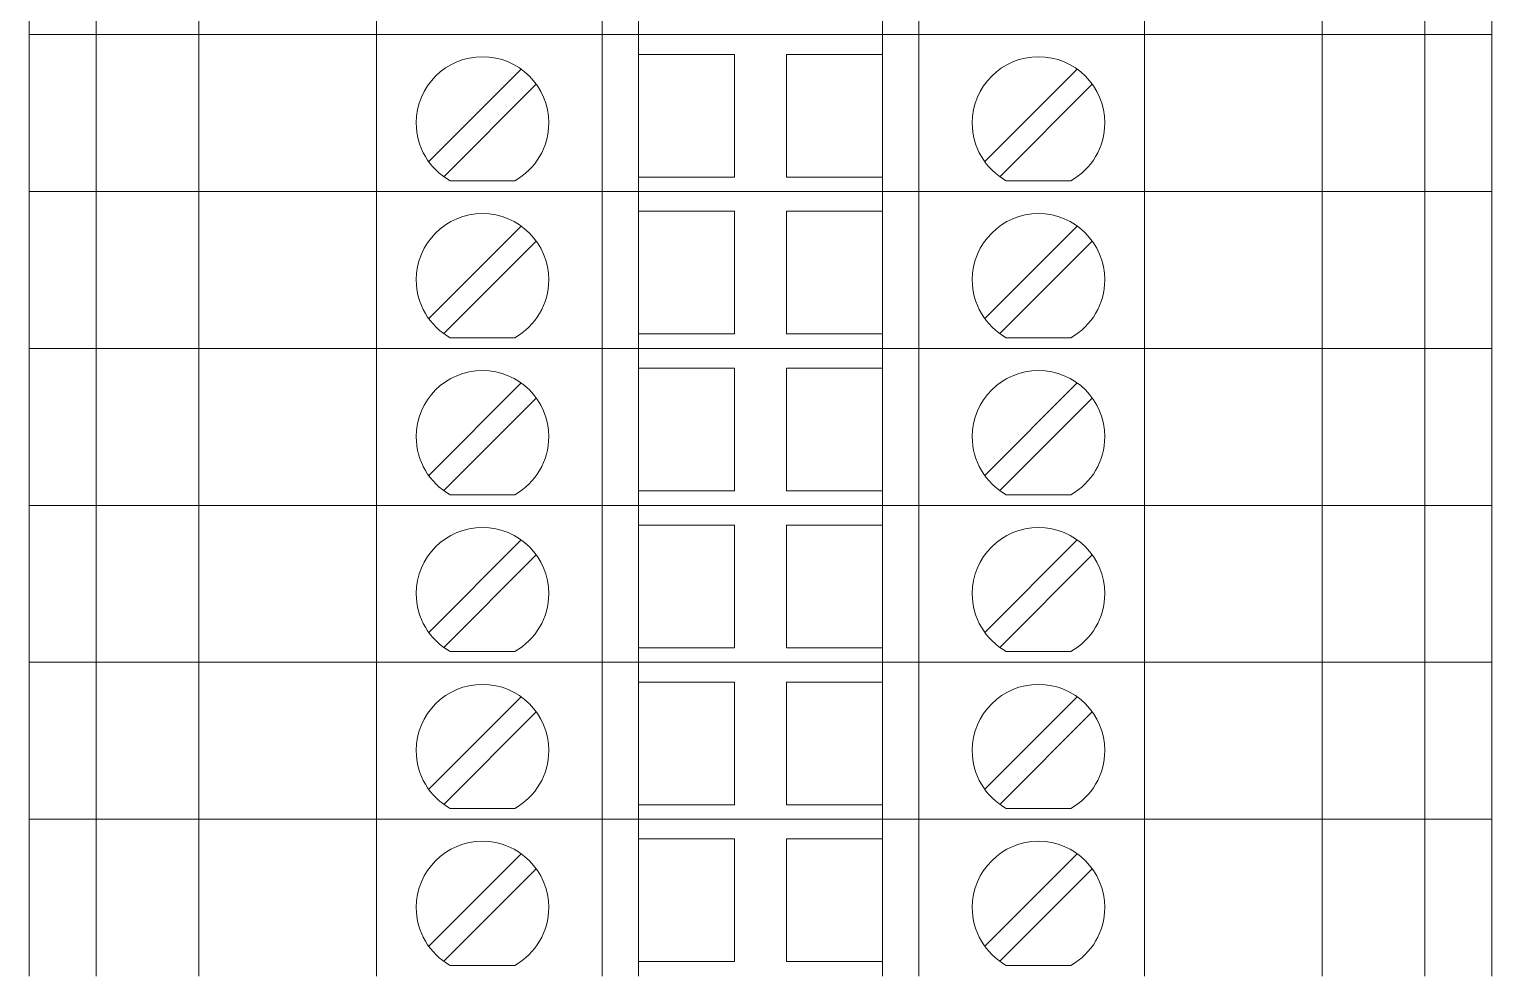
# Model space of a CAD drawing. Header units: millimetres. Extents: x 1880 to 4113, y 771 to 2990.
# Drawn here: x 2250.67 to 2298.67, y 1969.64 to 2000.54 of the extents above; entities that cross this region are included whole.
import ezdxf

# ---------------------------------------------------------------- set-up
doc = ezdxf.new("R2010")
doc.units = ezdxf.units.MM
doc.layers.add('000-PI-ORMAR', color=2, linetype='Continuous')

msp = doc.modelspace()

# ---------------------------------------------------------------- linework, layer by layer
at = {"layer": '000-PI-ORMAR', "color": 0, "linetype": 'ByBlock', "lineweight": 0}
for p, q in [((2250.672, 2000.363), (2250.672, 2005.513)), ((2252.872, 2000.363), (2252.872, 2005.513)), ((2256.233, 2000.363), (2256.233, 2005.513)), ((2262.072, 2000.363), (2262.072, 2005.513)), ((2269.472, 2000.363), (2269.472, 2005.513)), ((2270.672, 2000.363), (2270.672, 2005.513)), ((2278.672, 2000.363), (2278.672, 2005.513)), ((2279.872, 2000.363), (2279.872, 2005.513)), ((2287.272, 2000.363), (2287.272, 2005.513)), ((2293.111, 2000.363), (2293.111, 2005.513)), ((2296.472, 2000.363), (2296.472, 2005.513)), ((2298.672, 2000.363), (2298.672, 2005.513)), ((2250.672, 2000.363), (2250.672, 2000.363)), ((2250.672, 2000.363), (2251.355, 2000.363)), ((2250.672, 2000.363), (2250.672, 2000.363)), ((2250.672, 2000.363), (2251.355, 2000.363)), ((2250.672, 1995.213), (2250.672, 2000.363)), ((2251.672, 2000.363), (2251.355, 2000.363)), ((2251.672, 2000.363), (2251.355, 2000.363)), ((2252.872, 2000.363), (2251.672, 2000.363)), ((2251.672, 2000.363), (2251.672, 2000.363)), ((2251.672, 2000.363), (2251.672, 2000.363)), ((2252.872, 2000.363), (2251.672, 2000.363)), ((2252.172, 2000.363), (2252.172, 2000.363)), ((2254.464, 2000.363), (2252.872, 2000.363)), ((2252.872, 2000.363), (2252.872, 2000.363)), ((2252.872, 2000.363), (2252.872, 2000.363)), ((2254.464, 2000.363), (2252.872, 2000.363)), ((2252.872, 1995.213), (2252.872, 2000.363)), ((2256.606, 2000.363), (2254.464, 2000.363)), ((2256.606, 2000.363), (2254.464, 2000.363)), ((2254.922, 2000.363), (2254.922, 2000.363)), ((2254.922, 2000.363), (2254.922, 2000.363)), ((2256.233, 1995.213), (2256.233, 2000.363)), ((2256.606, 2000.363), (2256.99, 2000.363)), ((2256.99, 2000.363), (2256.606, 2000.363)), ((2256.99, 2000.363), (2259.498, 2000.363)), ((2259.498, 2000.363), (2256.99, 2000.363)), ((2257.472, 2000.363), (2257.472, 2000.363)), ((2257.472, 2000.363), (2257.472, 2000.363)), ((2258.372, 2000.363), (2258.372, 2000.363)), ((2258.372, 2000.363), (2258.372, 2000.363)), ((2258.672, 2000.363), (2258.672, 2000.363)), ((2262.072, 2000.363), (2259.498, 2000.363)), ((2262.072, 2000.363), (2259.498, 2000.363)), ((2269.472, 2000.363), (2262.072, 2000.363)), ((2269.472, 2000.363), (2262.072, 2000.363)), ((2262.072, 1995.213), (2262.072, 2000.363)), ((2270.672, 2000.363), (2269.472, 2000.363)), ((2270.672, 2000.363), (2269.472, 2000.363)), ((2269.472, 1995.213), (2269.472, 2000.363)), ((2278.672, 2000.363), (2270.672, 2000.363)), ((2270.672, 2000.363), (2270.672, 2000.363)), ((2270.672, 2000.363), (2270.672, 2000.363)), ((2278.672, 2000.363), (2270.672, 2000.363)), ((2270.672, 1995.213), (2270.672, 2000.363)), ((2279.872, 2000.363), (2278.672, 2000.363)), ((2278.672, 2000.363), (2278.672, 2000.363)), ((2278.672, 2000.363), (2278.672, 2000.363)), ((2279.872, 2000.363), (2278.672, 2000.363)), ((2278.672, 1995.213), (2278.672, 2000.363)), ((2287.272, 2000.363), (2279.872, 2000.363)), ((2287.272, 2000.363), (2279.872, 2000.363)), ((2279.872, 1995.213), (2279.872, 2000.363)), ((2284.472, 2000.363), (2284.472, 2000.363)), ((2284.472, 2000.363), (2284.472, 2000.363)), ((2289.846, 2000.363), (2287.272, 2000.363)), ((2289.846, 2000.363), (2287.272, 2000.363)), ((2287.272, 1995.213), (2287.272, 2000.363)), ((2289.522, 2000.363), (2289.522, 2000.363)), ((2289.522, 2000.363), (2289.522, 2000.363)), ((2289.846, 2000.363), (2292.354, 2000.363)), ((2292.354, 2000.363), (2289.846, 2000.363)), ((2290.672, 2000.363), (2290.672, 2000.363)), ((2292.172, 2000.363), (2292.172, 2000.363)), ((2292.172, 2000.363), (2292.172, 2000.363)), ((2292.354, 2000.363), (2292.738, 2000.363)), ((2292.738, 2000.363), (2292.354, 2000.363)), ((2294.88, 2000.363), (2292.738, 2000.363)), ((2294.88, 2000.363), (2292.738, 2000.363)), ((2293.111, 1995.213), (2293.111, 2000.363)), ((2294.422, 2000.363), (2294.422, 2000.363)), ((2294.422, 2000.363), (2294.422, 2000.363)), ((2296.472, 2000.363), (2294.88, 2000.363)), ((2296.472, 2000.363), (2294.88, 2000.363)), ((2296.472, 2000.363), (2298.672, 2000.363)), ((2296.472, 2000.363), (2296.472, 2000.363)), ((2296.472, 2000.363), (2296.472, 2000.363)), ((2296.472, 2000.363), (2298.672, 2000.363)), ((2296.472, 1995.213), (2296.472, 2000.363)), ((2298.672, 2000.363), (2298.672, 2000.363)), ((2298.672, 2000.363), (2298.672, 2000.363)), ((2298.672, 1995.213), (2298.672, 2000.363)), ((2270.672, 1999.713), (2270.672, 1999.713)), ((2270.672, 1999.713), (2273.822, 1999.713)), ((2273.822, 1999.713), (2273.822, 1995.688)), ((2273.822, 1999.713), (2273.822, 1999.713)), ((2275.522, 1999.713), (2278.672, 1999.713)), ((2275.522, 1995.688), (2275.522, 1999.713)), ((2275.522, 1999.713), (2275.522, 1999.713)), ((2278.672, 1999.713), (2278.672, 1999.713)), ((2266.817, 1999.229), (2263.782, 1996.193)), ((2266.817, 1999.229), (2266.817, 1999.229)), ((2285.067, 1999.229), (2282.032, 1996.193)), ((2285.067, 1999.229), (2285.067, 1999.229)), ((2264.276, 1995.698), (2267.312, 1998.734)), ((2267.312, 1998.734), (2267.312, 1998.734)), ((2269.472, 1996.163), (2269.472, 1998.763)), ((2269.472, 1998.763), (2269.472, 1998.763)), ((2279.872, 1998.763), (2279.872, 1998.763)), ((2279.872, 1996.163), (2279.872, 1998.763)), ((2282.526, 1995.698), (2285.562, 1998.734)), ((2285.562, 1998.734), (2285.562, 1998.734)), ((2263.782, 1996.193), (2263.782, 1996.193)), ((2269.472, 1996.163), (2269.472, 1996.163)), ((2279.872, 1996.163), (2279.872, 1996.163)), ((2282.032, 1996.193), (2282.032, 1996.193)), ((2264.276, 1995.698), (2264.276, 1995.698)), ((2264.488, 1995.563), (2264.488, 1995.563)), ((2264.488, 1995.563), (2266.606, 1995.563)), ((2266.606, 1995.563), (2266.606, 1995.563)), ((2270.672, 1995.688), (2270.672, 1995.688)), ((2273.822, 1995.688), (2270.672, 1995.688)), ((2273.822, 1995.688), (2273.822, 1995.688)), ((2278.672, 1995.688), (2275.522, 1995.688)), ((2275.522, 1995.688), (2275.522, 1995.688)), ((2278.672, 1995.688), (2278.672, 1995.688)), ((2282.526, 1995.698), (2282.526, 1995.698)), ((2282.738, 1995.563), (2282.738, 1995.563)), ((2282.738, 1995.563), (2284.856, 1995.563)), ((2284.856, 1995.563), (2284.856, 1995.563)), ((2250.672, 1995.213), (2250.672, 1995.213)), ((2250.672, 1995.213), (2251.355, 1995.213)), ((2250.672, 1995.213), (2250.672, 1995.213)), ((2250.672, 1995.213), (2251.355, 1995.213)), ((2250.672, 1990.063), (2250.672, 1995.213)), ((2251.672, 1995.213), (2251.355, 1995.213)), ((2251.672, 1995.213), (2251.355, 1995.213)), ((2252.872, 1995.213), (2251.672, 1995.213)), ((2251.672, 1995.213), (2251.672, 1995.213)), ((2251.672, 1995.213), (2251.672, 1995.213)), ((2252.872, 1995.213), (2251.672, 1995.213)), ((2252.172, 1995.213), (2252.172, 1995.213)), ((2254.464, 1995.213), (2252.872, 1995.213)), ((2252.872, 1995.213), (2252.872, 1995.213)), ((2252.872, 1995.213), (2252.872, 1995.213)), ((2254.464, 1995.213), (2252.872, 1995.213)), ((2252.872, 1990.063), (2252.872, 1995.213)), ((2256.606, 1995.213), (2254.464, 1995.213)), ((2256.606, 1995.213), (2254.464, 1995.213)), ((2254.922, 1995.213), (2254.922, 1995.213)), ((2254.922, 1995.213), (2254.922, 1995.213)), ((2256.233, 1990.063), (2256.233, 1995.213)), ((2256.606, 1995.213), (2256.99, 1995.213)), ((2256.99, 1995.213), (2256.606, 1995.213)), ((2256.99, 1995.213), (2259.498, 1995.213)), ((2259.498, 1995.213), (2256.99, 1995.213)), ((2257.472, 1995.213), (2257.472, 1995.213)), ((2257.472, 1995.213), (2257.472, 1995.213)), ((2258.372, 1995.213), (2258.372, 1995.213)), ((2258.372, 1995.213), (2258.372, 1995.213)), ((2258.672, 1995.213), (2258.672, 1995.213)), ((2262.072, 1995.213), (2259.498, 1995.213)), ((2262.072, 1995.213), (2259.498, 1995.213)), ((2269.472, 1995.213), (2262.072, 1995.213)), ((2269.472, 1995.213), (2262.072, 1995.213)), ((2262.072, 1990.063), (2262.072, 1995.213)), ((2270.672, 1995.213), (2269.472, 1995.213)), ((2270.672, 1995.213), (2269.472, 1995.213)), ((2269.472, 1990.063), (2269.472, 1995.213)), ((2278.672, 1995.213), (2270.672, 1995.213)), ((2270.672, 1995.213), (2270.672, 1995.213)), ((2270.672, 1995.213), (2270.672, 1995.213)), ((2278.672, 1995.213), (2270.672, 1995.213)), ((2270.672, 1990.063), (2270.672, 1995.213)), ((2279.872, 1995.213), (2278.672, 1995.213)), ((2278.672, 1995.213), (2278.672, 1995.213)), ((2278.672, 1995.213), (2278.672, 1995.213)), ((2279.872, 1995.213), (2278.672, 1995.213)), ((2278.672, 1990.063), (2278.672, 1995.213)), ((2287.272, 1995.213), (2279.872, 1995.213)), ((2287.272, 1995.213), (2279.872, 1995.213)), ((2279.872, 1990.063), (2279.872, 1995.213)), ((2284.472, 1995.213), (2284.472, 1995.213)), ((2284.472, 1995.213), (2284.472, 1995.213)), ((2289.846, 1995.213), (2287.272, 1995.213)), ((2289.846, 1995.213), (2287.272, 1995.213)), ((2287.272, 1990.063), (2287.272, 1995.213)), ((2289.522, 1995.213), (2289.522, 1995.213)), ((2289.522, 1995.213), (2289.522, 1995.213)), ((2289.846, 1995.213), (2292.354, 1995.213)), ((2292.354, 1995.213), (2289.846, 1995.213)), ((2290.672, 1995.213), (2290.672, 1995.213)), ((2292.172, 1995.213), (2292.172, 1995.213)), ((2292.172, 1995.213), (2292.172, 1995.213)), ((2292.354, 1995.213), (2292.738, 1995.213)), ((2292.738, 1995.213), (2292.354, 1995.213)), ((2294.88, 1995.213), (2292.738, 1995.213)), ((2294.88, 1995.213), (2292.738, 1995.213)), ((2293.111, 1990.063), (2293.111, 1995.213)), ((2294.422, 1995.213), (2294.422, 1995.213)), ((2294.422, 1995.213), (2294.422, 1995.213)), ((2296.472, 1995.213), (2294.88, 1995.213)), ((2296.472, 1995.213), (2294.88, 1995.213)), ((2296.472, 1995.213), (2298.672, 1995.213)), ((2296.472, 1995.213), (2296.472, 1995.213)), ((2296.472, 1995.213), (2296.472, 1995.213)), ((2296.472, 1995.213), (2298.672, 1995.213)), ((2296.472, 1990.063), (2296.472, 1995.213)), ((2298.672, 1995.213), (2298.672, 1995.213)), ((2298.672, 1995.213), (2298.672, 1995.213)), ((2298.672, 1990.063), (2298.672, 1995.213)), ((2270.672, 1994.563), (2270.672, 1994.563)), ((2270.672, 1994.563), (2273.822, 1994.563)), ((2273.822, 1994.563), (2273.822, 1990.538)), ((2273.822, 1994.563), (2273.822, 1994.563)), ((2275.522, 1994.563), (2278.672, 1994.563)), ((2275.522, 1990.538), (2275.522, 1994.563)), ((2275.522, 1994.563), (2275.522, 1994.563)), ((2278.672, 1994.563), (2278.672, 1994.563)), ((2266.817, 1994.079), (2263.782, 1991.043)), ((2266.817, 1994.079), (2266.817, 1994.079)), ((2285.067, 1994.079), (2282.032, 1991.043)), ((2285.067, 1994.079), (2285.067, 1994.079)), ((2264.276, 1990.548), (2267.312, 1993.584)), ((2267.312, 1993.584), (2267.312, 1993.584)), ((2269.472, 1991.013), (2269.472, 1993.613)), ((2269.472, 1993.613), (2269.472, 1993.613)), ((2279.872, 1993.613), (2279.872, 1993.613)), ((2279.872, 1991.013), (2279.872, 1993.613)), ((2282.526, 1990.548), (2285.562, 1993.584)), ((2285.562, 1993.584), (2285.562, 1993.584)), ((2263.782, 1991.043), (2263.782, 1991.043)), ((2282.032, 1991.043), (2282.032, 1991.043)), ((2269.472, 1991.013), (2269.472, 1991.013)), ((2279.872, 1991.013), (2279.872, 1991.013)), ((2264.276, 1990.548), (2264.276, 1990.548)), ((2264.488, 1990.413), (2264.488, 1990.413)), ((2264.488, 1990.413), (2266.606, 1990.413)), ((2266.606, 1990.413), (2266.606, 1990.413)), ((2270.672, 1990.538), (2270.672, 1990.538)), ((2273.822, 1990.538), (2270.672, 1990.538)), ((2273.822, 1990.538), (2273.822, 1990.538)), ((2278.672, 1990.538), (2275.522, 1990.538)), ((2275.522, 1990.538), (2275.522, 1990.538)), ((2278.672, 1990.538), (2278.672, 1990.538)), ((2282.526, 1990.548), (2282.526, 1990.548)), ((2282.738, 1990.413), (2282.738, 1990.413)), ((2282.738, 1990.413), (2284.856, 1990.413)), ((2284.856, 1990.413), (2284.856, 1990.413)), ((2250.672, 1990.063), (2250.672, 1990.063)), ((2250.672, 1990.063), (2251.355, 1990.063)), ((2250.672, 1990.063), (2250.672, 1990.063)), ((2250.672, 1990.063), (2251.355, 1990.063)), ((2250.672, 1984.913), (2250.672, 1990.063)), ((2251.672, 1990.063), (2251.355, 1990.063)), ((2251.672, 1990.063), (2251.355, 1990.063)), ((2252.872, 1990.063), (2251.672, 1990.063)), ((2251.672, 1990.063), (2251.672, 1990.063)), ((2251.672, 1990.063), (2251.672, 1990.063)), ((2252.872, 1990.063), (2251.672, 1990.063)), ((2252.172, 1990.063), (2252.172, 1990.063)), ((2254.464, 1990.063), (2252.872, 1990.063)), ((2252.872, 1990.063), (2252.872, 1990.063)), ((2252.872, 1990.063), (2252.872, 1990.063)), ((2254.464, 1990.063), (2252.872, 1990.063)), ((2252.872, 1984.913), (2252.872, 1990.063)), ((2256.606, 1990.063), (2254.464, 1990.063)), ((2256.606, 1990.063), (2254.464, 1990.063)), ((2254.922, 1990.063), (2254.922, 1990.063)), ((2254.922, 1990.063), (2254.922, 1990.063)), ((2256.233, 1984.913), (2256.233, 1990.063)), ((2256.606, 1990.063), (2256.99, 1990.063)), ((2256.99, 1990.063), (2256.606, 1990.063)), ((2256.99, 1990.063), (2259.498, 1990.063)), ((2259.498, 1990.063), (2256.99, 1990.063)), ((2257.472, 1990.063), (2257.472, 1990.063)), ((2257.472, 1990.063), (2257.472, 1990.063)), ((2258.372, 1990.063), (2258.372, 1990.063)), ((2258.372, 1990.063), (2258.372, 1990.063)), ((2258.672, 1990.063), (2258.672, 1990.063)), ((2262.072, 1990.063), (2259.498, 1990.063)), ((2262.072, 1990.063), (2259.498, 1990.063)), ((2269.472, 1990.063), (2262.072, 1990.063)), ((2269.472, 1990.063), (2262.072, 1990.063)), ((2262.072, 1984.913), (2262.072, 1990.063)), ((2270.672, 1990.063), (2269.472, 1990.063)), ((2270.672, 1990.063), (2269.472, 1990.063)), ((2269.472, 1984.913), (2269.472, 1990.063)), ((2278.672, 1990.063), (2270.672, 1990.063)), ((2270.672, 1990.063), (2270.672, 1990.063)), ((2270.672, 1990.063), (2270.672, 1990.063)), ((2278.672, 1990.063), (2270.672, 1990.063)), ((2270.672, 1984.913), (2270.672, 1990.063)), ((2279.872, 1990.063), (2278.672, 1990.063)), ((2278.672, 1990.063), (2278.672, 1990.063)), ((2278.672, 1990.063), (2278.672, 1990.063)), ((2279.872, 1990.063), (2278.672, 1990.063)), ((2278.672, 1984.913), (2278.672, 1990.063)), ((2287.272, 1990.063), (2279.872, 1990.063)), ((2287.272, 1990.063), (2279.872, 1990.063)), ((2279.872, 1984.913), (2279.872, 1990.063)), ((2284.472, 1990.063), (2284.472, 1990.063)), ((2284.472, 1990.063), (2284.472, 1990.063)), ((2289.846, 1990.063), (2287.272, 1990.063)), ((2289.846, 1990.063), (2287.272, 1990.063)), ((2287.272, 1984.913), (2287.272, 1990.063)), ((2289.522, 1990.063), (2289.522, 1990.063)), ((2289.522, 1990.063), (2289.522, 1990.063)), ((2289.846, 1990.063), (2292.354, 1990.063)), ((2292.354, 1990.063), (2289.846, 1990.063)), ((2290.672, 1990.063), (2290.672, 1990.063)), ((2292.172, 1990.063), (2292.172, 1990.063)), ((2292.172, 1990.063), (2292.172, 1990.063)), ((2292.354, 1990.063), (2292.738, 1990.063)), ((2292.738, 1990.063), (2292.354, 1990.063)), ((2294.88, 1990.063), (2292.738, 1990.063)), ((2294.88, 1990.063), (2292.738, 1990.063)), ((2293.111, 1984.913), (2293.111, 1990.063)), ((2294.422, 1990.063), (2294.422, 1990.063)), ((2294.422, 1990.063), (2294.422, 1990.063)), ((2296.472, 1990.063), (2294.88, 1990.063)), ((2296.472, 1990.063), (2294.88, 1990.063)), ((2296.472, 1990.063), (2298.672, 1990.063)), ((2296.472, 1990.063), (2296.472, 1990.063)), ((2296.472, 1990.063), (2296.472, 1990.063)), ((2296.472, 1990.063), (2298.672, 1990.063)), ((2296.472, 1984.913), (2296.472, 1990.063)), ((2298.672, 1990.063), (2298.672, 1990.063)), ((2298.672, 1990.063), (2298.672, 1990.063)), ((2298.672, 1984.913), (2298.672, 1990.063)), ((2270.672, 1989.413), (2270.672, 1989.413)), ((2270.672, 1989.413), (2273.822, 1989.413)), ((2273.822, 1989.413), (2273.822, 1985.388)), ((2273.822, 1989.413), (2273.822, 1989.413)), ((2275.522, 1989.413), (2278.672, 1989.413)), ((2275.522, 1985.388), (2275.522, 1989.413)), ((2275.522, 1989.413), (2275.522, 1989.413)), ((2278.672, 1989.413), (2278.672, 1989.413)), ((2266.817, 1988.929), (2263.782, 1985.893)), ((2266.817, 1988.929), (2266.817, 1988.929)), ((2285.067, 1988.929), (2282.032, 1985.893)), ((2285.067, 1988.929), (2285.067, 1988.929)), ((2264.276, 1985.398), (2267.312, 1988.434)), ((2267.312, 1988.434), (2267.312, 1988.434)), ((2269.472, 1985.863), (2269.472, 1988.463)), ((2269.472, 1988.463), (2269.472, 1988.463)), ((2279.872, 1988.463), (2279.872, 1988.463)), ((2279.872, 1985.863), (2279.872, 1988.463)), ((2282.526, 1985.398), (2285.562, 1988.434)), ((2285.562, 1988.434), (2285.562, 1988.434)), ((2263.782, 1985.893), (2263.782, 1985.893)), ((2269.472, 1985.863), (2269.472, 1985.863)), ((2279.872, 1985.863), (2279.872, 1985.863)), ((2282.032, 1985.893), (2282.032, 1985.893)), ((2264.276, 1985.398), (2264.276, 1985.398)), ((2270.672, 1985.388), (2270.672, 1985.388)), ((2273.822, 1985.388), (2270.672, 1985.388)), ((2273.822, 1985.388), (2273.822, 1985.388)), ((2278.672, 1985.388), (2275.522, 1985.388)), ((2275.522, 1985.388), (2275.522, 1985.388)), ((2278.672, 1985.388), (2278.672, 1985.388)), ((2282.526, 1985.398), (2282.526, 1985.398)), ((2250.672, 1984.913), (2250.672, 1984.913)), ((2250.672, 1984.913), (2251.355, 1984.913)), ((2250.672, 1984.913), (2250.672, 1984.913)), ((2250.672, 1984.913), (2251.355, 1984.913)), ((2250.672, 1979.763), (2250.672, 1984.913)), ((2251.672, 1984.913), (2251.355, 1984.913)), ((2251.672, 1984.913), (2251.355, 1984.913)), ((2252.872, 1984.913), (2251.672, 1984.913)), ((2251.672, 1984.913), (2251.672, 1984.913)), ((2251.672, 1984.913), (2251.672, 1984.913)), ((2252.872, 1984.913), (2251.672, 1984.913)), ((2252.172, 1984.913), (2252.172, 1984.913)), ((2254.464, 1984.913), (2252.872, 1984.913)), ((2252.872, 1984.913), (2252.872, 1984.913)), ((2252.872, 1984.913), (2252.872, 1984.913)), ((2254.464, 1984.913), (2252.872, 1984.913)), ((2252.872, 1979.763), (2252.872, 1984.913)), ((2256.606, 1984.913), (2254.464, 1984.913)), ((2256.606, 1984.913), (2254.464, 1984.913)), ((2254.922, 1984.913), (2254.922, 1984.913)), ((2254.922, 1984.913), (2254.922, 1984.913)), ((2256.233, 1979.763), (2256.233, 1984.913)), ((2256.606, 1984.913), (2256.99, 1984.913)), ((2256.99, 1984.913), (2256.606, 1984.913)), ((2256.99, 1984.913), (2259.498, 1984.913)), ((2259.498, 1984.913), (2256.99, 1984.913)), ((2257.472, 1984.913), (2257.472, 1984.913)), ((2257.472, 1984.913), (2257.472, 1984.913)), ((2258.372, 1984.913), (2258.372, 1984.913)), ((2258.372, 1984.913), (2258.372, 1984.913)), ((2258.672, 1984.913), (2258.672, 1984.913)), ((2262.072, 1984.913), (2259.498, 1984.913)), ((2262.072, 1984.913), (2259.498, 1984.913)), ((2269.472, 1984.913), (2262.072, 1984.913)), ((2269.472, 1984.913), (2262.072, 1984.913)), ((2262.072, 1979.763), (2262.072, 1984.913)), ((2264.488, 1985.263), (2264.488, 1985.263)), ((2264.488, 1985.263), (2266.606, 1985.263)), ((2266.606, 1985.263), (2266.606, 1985.263)), ((2270.672, 1984.913), (2269.472, 1984.913)), ((2270.672, 1984.913), (2269.472, 1984.913)), ((2269.472, 1979.763), (2269.472, 1984.913)), ((2278.672, 1984.913), (2270.672, 1984.913)), ((2270.672, 1984.913), (2270.672, 1984.913)), ((2270.672, 1984.913), (2270.672, 1984.913)), ((2278.672, 1984.913), (2270.672, 1984.913)), ((2270.672, 1979.763), (2270.672, 1984.913)), ((2279.872, 1984.913), (2278.672, 1984.913)), ((2278.672, 1984.913), (2278.672, 1984.913)), ((2278.672, 1984.913), (2278.672, 1984.913)), ((2279.872, 1984.913), (2278.672, 1984.913)), ((2278.672, 1979.763), (2278.672, 1984.913)), ((2287.272, 1984.913), (2279.872, 1984.913)), ((2287.272, 1984.913), (2279.872, 1984.913)), ((2279.872, 1979.763), (2279.872, 1984.913)), ((2282.738, 1985.263), (2282.738, 1985.263)), ((2282.738, 1985.263), (2284.856, 1985.263)), ((2284.472, 1984.913), (2284.472, 1984.913)), ((2284.472, 1984.913), (2284.472, 1984.913)), ((2284.856, 1985.263), (2284.856, 1985.263)), ((2289.846, 1984.913), (2287.272, 1984.913)), ((2289.846, 1984.913), (2287.272, 1984.913)), ((2287.272, 1979.763), (2287.272, 1984.913)), ((2289.522, 1984.913), (2289.522, 1984.913)), ((2289.522, 1984.913), (2289.522, 1984.913)), ((2289.846, 1984.913), (2292.354, 1984.913)), ((2292.354, 1984.913), (2289.846, 1984.913)), ((2290.672, 1984.913), (2290.672, 1984.913)), ((2292.172, 1984.913), (2292.172, 1984.913)), ((2292.172, 1984.913), (2292.172, 1984.913)), ((2292.354, 1984.913), (2292.738, 1984.913)), ((2292.738, 1984.913), (2292.354, 1984.913)), ((2294.88, 1984.913), (2292.738, 1984.913)), ((2294.88, 1984.913), (2292.738, 1984.913)), ((2293.111, 1979.763), (2293.111, 1984.913)), ((2294.422, 1984.913), (2294.422, 1984.913)), ((2294.422, 1984.913), (2294.422, 1984.913)), ((2296.472, 1984.913), (2294.88, 1984.913)), ((2296.472, 1984.913), (2294.88, 1984.913)), ((2296.472, 1984.913), (2298.672, 1984.913)), ((2296.472, 1984.913), (2296.472, 1984.913)), ((2296.472, 1984.913), (2296.472, 1984.913)), ((2296.472, 1984.913), (2298.672, 1984.913)), ((2296.472, 1979.763), (2296.472, 1984.913)), ((2298.672, 1984.913), (2298.672, 1984.913)), ((2298.672, 1984.913), (2298.672, 1984.913)), ((2298.672, 1979.763), (2298.672, 1984.913)), ((2270.672, 1984.263), (2270.672, 1984.263)), ((2270.672, 1984.263), (2273.822, 1984.263)), ((2273.822, 1984.263), (2273.822, 1980.238)), ((2273.822, 1984.263), (2273.822, 1984.263)), ((2275.522, 1984.263), (2278.672, 1984.263)), ((2275.522, 1980.238), (2275.522, 1984.263)), ((2275.522, 1984.263), (2275.522, 1984.263)), ((2278.672, 1984.263), (2278.672, 1984.263)), ((2266.817, 1983.779), (2263.782, 1980.743)), ((2266.817, 1983.779), (2266.817, 1983.779)), ((2285.067, 1983.779), (2282.032, 1980.743)), ((2285.067, 1983.779), (2285.067, 1983.779)), ((2264.276, 1980.248), (2267.312, 1983.284)), ((2267.312, 1983.284), (2267.312, 1983.284)), ((2269.472, 1980.713), (2269.472, 1983.313)), ((2269.472, 1983.313), (2269.472, 1983.313)), ((2279.872, 1983.313), (2279.872, 1983.313)), ((2279.872, 1980.713), (2279.872, 1983.313)), ((2282.526, 1980.248), (2285.562, 1983.284)), ((2285.562, 1983.284), (2285.562, 1983.284)), ((2263.782, 1980.743), (2263.782, 1980.743)), ((2269.472, 1980.713), (2269.472, 1980.713)), ((2279.872, 1980.713), (2279.872, 1980.713)), ((2282.032, 1980.743), (2282.032, 1980.743)), ((2264.276, 1980.248), (2264.276, 1980.248)), ((2264.488, 1980.113), (2264.488, 1980.113)), ((2264.488, 1980.113), (2266.606, 1980.113)), ((2266.606, 1980.113), (2266.606, 1980.113)), ((2270.672, 1980.238), (2270.672, 1980.238)), ((2273.822, 1980.238), (2270.672, 1980.238)), ((2273.822, 1980.238), (2273.822, 1980.238)), ((2278.672, 1980.238), (2275.522, 1980.238)), ((2275.522, 1980.238), (2275.522, 1980.238)), ((2278.672, 1980.238), (2278.672, 1980.238)), ((2282.526, 1980.248), (2282.526, 1980.248)), ((2282.738, 1980.113), (2282.738, 1980.113)), ((2282.738, 1980.113), (2284.856, 1980.113)), ((2284.856, 1980.113), (2284.856, 1980.113)), ((2250.672, 1979.763), (2250.672, 1979.763)), ((2250.672, 1979.763), (2251.355, 1979.763)), ((2250.672, 1979.763), (2250.672, 1979.763)), ((2250.672, 1979.763), (2251.355, 1979.763)), ((2250.672, 1974.613), (2250.672, 1979.763)), ((2251.672, 1979.763), (2251.355, 1979.763)), ((2251.672, 1979.763), (2251.355, 1979.763)), ((2252.872, 1979.763), (2251.672, 1979.763)), ((2251.672, 1979.763), (2251.672, 1979.763)), ((2251.672, 1979.763), (2251.672, 1979.763)), ((2252.872, 1979.763), (2251.672, 1979.763)), ((2252.172, 1979.763), (2252.172, 1979.763)), ((2254.464, 1979.763), (2252.872, 1979.763)), ((2252.872, 1979.763), (2252.872, 1979.763)), ((2252.872, 1979.763), (2252.872, 1979.763)), ((2254.464, 1979.763), (2252.872, 1979.763)), ((2252.872, 1974.613), (2252.872, 1979.763)), ((2256.606, 1979.763), (2254.464, 1979.763)), ((2256.606, 1979.763), (2254.464, 1979.763)), ((2254.922, 1979.763), (2254.922, 1979.763)), ((2254.922, 1979.763), (2254.922, 1979.763)), ((2256.233, 1974.613), (2256.233, 1979.763)), ((2256.606, 1979.763), (2256.99, 1979.763)), ((2256.99, 1979.763), (2256.606, 1979.763)), ((2256.99, 1979.763), (2259.498, 1979.763)), ((2259.498, 1979.763), (2256.99, 1979.763)), ((2257.472, 1979.763), (2257.472, 1979.763)), ((2257.472, 1979.763), (2257.472, 1979.763)), ((2258.372, 1979.763), (2258.372, 1979.763)), ((2258.372, 1979.763), (2258.372, 1979.763)), ((2258.672, 1979.763), (2258.672, 1979.763)), ((2262.072, 1979.763), (2259.498, 1979.763)), ((2262.072, 1979.763), (2259.498, 1979.763)), ((2269.472, 1979.763), (2262.072, 1979.763)), ((2269.472, 1979.763), (2262.072, 1979.763)), ((2262.072, 1974.613), (2262.072, 1979.763)), ((2270.672, 1979.763), (2269.472, 1979.763)), ((2270.672, 1979.763), (2269.472, 1979.763)), ((2269.472, 1974.613), (2269.472, 1979.763)), ((2278.672, 1979.763), (2270.672, 1979.763)), ((2270.672, 1979.763), (2270.672, 1979.763)), ((2270.672, 1979.763), (2270.672, 1979.763)), ((2278.672, 1979.763), (2270.672, 1979.763)), ((2270.672, 1974.613), (2270.672, 1979.763)), ((2279.872, 1979.763), (2278.672, 1979.763)), ((2278.672, 1979.763), (2278.672, 1979.763)), ((2278.672, 1979.763), (2278.672, 1979.763)), ((2279.872, 1979.763), (2278.672, 1979.763)), ((2278.672, 1974.613), (2278.672, 1979.763)), ((2287.272, 1979.763), (2279.872, 1979.763)), ((2287.272, 1979.763), (2279.872, 1979.763)), ((2279.872, 1974.613), (2279.872, 1979.763)), ((2284.472, 1979.763), (2284.472, 1979.763)), ((2284.472, 1979.763), (2284.472, 1979.763)), ((2289.846, 1979.763), (2287.272, 1979.763)), ((2289.846, 1979.763), (2287.272, 1979.763)), ((2287.272, 1974.613), (2287.272, 1979.763)), ((2289.522, 1979.763), (2289.522, 1979.763)), ((2289.522, 1979.763), (2289.522, 1979.763)), ((2289.846, 1979.763), (2292.354, 1979.763)), ((2292.354, 1979.763), (2289.846, 1979.763)), ((2290.672, 1979.763), (2290.672, 1979.763)), ((2292.172, 1979.763), (2292.172, 1979.763)), ((2292.172, 1979.763), (2292.172, 1979.763)), ((2292.354, 1979.763), (2292.738, 1979.763)), ((2292.738, 1979.763), (2292.354, 1979.763)), ((2294.88, 1979.763), (2292.738, 1979.763)), ((2294.88, 1979.763), (2292.738, 1979.763)), ((2293.111, 1974.613), (2293.111, 1979.763)), ((2294.422, 1979.763), (2294.422, 1979.763)), ((2294.422, 1979.763), (2294.422, 1979.763)), ((2296.472, 1979.763), (2294.88, 1979.763)), ((2296.472, 1979.763), (2294.88, 1979.763)), ((2296.472, 1979.763), (2298.672, 1979.763)), ((2296.472, 1979.763), (2296.472, 1979.763)), ((2296.472, 1979.763), (2296.472, 1979.763)), ((2296.472, 1979.763), (2298.672, 1979.763)), ((2296.472, 1974.613), (2296.472, 1979.763)), ((2298.672, 1979.763), (2298.672, 1979.763)), ((2298.672, 1979.763), (2298.672, 1979.763)), ((2298.672, 1974.613), (2298.672, 1979.763)), ((2270.672, 1979.113), (2270.672, 1979.113)), ((2270.672, 1979.113), (2273.822, 1979.113)), ((2273.822, 1979.113), (2273.822, 1975.088)), ((2273.822, 1979.113), (2273.822, 1979.113)), ((2275.522, 1979.113), (2278.672, 1979.113)), ((2275.522, 1975.088), (2275.522, 1979.113)), ((2275.522, 1979.113), (2275.522, 1979.113)), ((2278.672, 1979.113), (2278.672, 1979.113)), ((2266.817, 1978.629), (2263.782, 1975.593)), ((2266.817, 1978.629), (2266.817, 1978.629)), ((2285.067, 1978.629), (2282.032, 1975.593)), ((2285.067, 1978.629), (2285.067, 1978.629)), ((2264.276, 1975.098), (2267.312, 1978.134)), ((2267.312, 1978.134), (2267.312, 1978.134)), ((2269.472, 1975.563), (2269.472, 1978.163)), ((2269.472, 1978.163), (2269.472, 1978.163)), ((2279.872, 1978.163), (2279.872, 1978.163)), ((2279.872, 1975.563), (2279.872, 1978.163)), ((2282.526, 1975.098), (2285.562, 1978.134)), ((2285.562, 1978.134), (2285.562, 1978.134)), ((2263.782, 1975.593), (2263.782, 1975.593)), ((2269.472, 1975.563), (2269.472, 1975.563)), ((2279.872, 1975.563), (2279.872, 1975.563)), ((2282.032, 1975.593), (2282.032, 1975.593)), ((2264.276, 1975.098), (2264.276, 1975.098)), ((2264.488, 1974.963), (2264.488, 1974.963)), ((2264.488, 1974.963), (2266.606, 1974.963)), ((2266.606, 1974.963), (2266.606, 1974.963)), ((2270.672, 1975.088), (2270.672, 1975.088)), ((2273.822, 1975.088), (2270.672, 1975.088)), ((2273.822, 1975.088), (2273.822, 1975.088)), ((2278.672, 1975.088), (2275.522, 1975.088)), ((2275.522, 1975.088), (2275.522, 1975.088)), ((2278.672, 1975.088), (2278.672, 1975.088)), ((2282.526, 1975.098), (2282.526, 1975.098)), ((2282.738, 1974.963), (2282.738, 1974.963)), ((2282.738, 1974.963), (2284.856, 1974.963)), ((2284.856, 1974.963), (2284.856, 1974.963)), ((2250.672, 1974.613), (2250.672, 1974.613)), ((2250.672, 1974.613), (2251.355, 1974.613)), ((2250.672, 1974.613), (2250.672, 1974.613)), ((2250.672, 1974.613), (2251.355, 1974.613)), ((2250.672, 1969.463), (2250.672, 1974.613)), ((2251.672, 1974.613), (2251.355, 1974.613)), ((2251.672, 1974.613), (2251.355, 1974.613)), ((2252.872, 1974.613), (2251.672, 1974.613)), ((2251.672, 1974.613), (2251.672, 1974.613)), ((2251.672, 1974.613), (2251.672, 1974.613)), ((2252.872, 1974.613), (2251.672, 1974.613)), ((2252.172, 1974.613), (2252.172, 1974.613)), ((2254.464, 1974.613), (2252.872, 1974.613)), ((2252.872, 1974.613), (2252.872, 1974.613)), ((2252.872, 1974.613), (2252.872, 1974.613)), ((2254.464, 1974.613), (2252.872, 1974.613)), ((2252.872, 1969.463), (2252.872, 1974.613)), ((2256.606, 1974.613), (2254.464, 1974.613)), ((2256.606, 1974.613), (2254.464, 1974.613)), ((2254.922, 1974.613), (2254.922, 1974.613)), ((2254.922, 1974.613), (2254.922, 1974.613)), ((2256.233, 1969.463), (2256.233, 1974.613)), ((2256.606, 1974.613), (2256.99, 1974.613)), ((2256.99, 1974.613), (2256.606, 1974.613)), ((2256.99, 1974.613), (2259.498, 1974.613)), ((2259.498, 1974.613), (2256.99, 1974.613)), ((2257.472, 1974.613), (2257.472, 1974.613)), ((2257.472, 1974.613), (2257.472, 1974.613)), ((2258.372, 1974.613), (2258.372, 1974.613)), ((2258.372, 1974.613), (2258.372, 1974.613)), ((2258.672, 1974.613), (2258.672, 1974.613)), ((2262.072, 1974.613), (2259.498, 1974.613)), ((2262.072, 1974.613), (2259.498, 1974.613)), ((2269.472, 1974.613), (2262.072, 1974.613)), ((2269.472, 1974.613), (2262.072, 1974.613)), ((2262.072, 1969.463), (2262.072, 1974.613)), ((2270.672, 1974.613), (2269.472, 1974.613)), ((2270.672, 1974.613), (2269.472, 1974.613)), ((2269.472, 1969.463), (2269.472, 1974.613)), ((2278.672, 1974.613), (2270.672, 1974.613)), ((2270.672, 1974.613), (2270.672, 1974.613)), ((2270.672, 1974.613), (2270.672, 1974.613)), ((2278.672, 1974.613), (2270.672, 1974.613)), ((2270.672, 1969.463), (2270.672, 1974.613)), ((2279.872, 1974.613), (2278.672, 1974.613)), ((2278.672, 1974.613), (2278.672, 1974.613)), ((2278.672, 1974.613), (2278.672, 1974.613)), ((2279.872, 1974.613), (2278.672, 1974.613)), ((2278.672, 1969.463), (2278.672, 1974.613)), ((2287.272, 1974.613), (2279.872, 1974.613)), ((2287.272, 1974.613), (2279.872, 1974.613)), ((2279.872, 1969.463), (2279.872, 1974.613)), ((2284.472, 1974.613), (2284.472, 1974.613)), ((2284.472, 1974.613), (2284.472, 1974.613)), ((2289.846, 1974.613), (2287.272, 1974.613)), ((2289.846, 1974.613), (2287.272, 1974.613)), ((2287.272, 1969.463), (2287.272, 1974.613)), ((2289.522, 1974.613), (2289.522, 1974.613)), ((2289.522, 1974.613), (2289.522, 1974.613)), ((2289.846, 1974.613), (2292.354, 1974.613)), ((2292.354, 1974.613), (2289.846, 1974.613)), ((2290.672, 1974.613), (2290.672, 1974.613)), ((2292.172, 1974.613), (2292.172, 1974.613)), ((2292.172, 1974.613), (2292.172, 1974.613)), ((2292.354, 1974.613), (2292.738, 1974.613)), ((2292.738, 1974.613), (2292.354, 1974.613)), ((2294.88, 1974.613), (2292.738, 1974.613)), ((2294.88, 1974.613), (2292.738, 1974.613)), ((2293.111, 1969.463), (2293.111, 1974.613)), ((2294.422, 1974.613), (2294.422, 1974.613)), ((2294.422, 1974.613), (2294.422, 1974.613)), ((2296.472, 1974.613), (2294.88, 1974.613)), ((2296.472, 1974.613), (2294.88, 1974.613)), ((2296.472, 1974.613), (2298.672, 1974.613)), ((2296.472, 1974.613), (2296.472, 1974.613)), ((2296.472, 1974.613), (2296.472, 1974.613)), ((2296.472, 1974.613), (2298.672, 1974.613)), ((2296.472, 1969.463), (2296.472, 1974.613)), ((2298.672, 1974.613), (2298.672, 1974.613)), ((2298.672, 1974.613), (2298.672, 1974.613)), ((2298.672, 1969.463), (2298.672, 1974.613)), ((2270.672, 1973.963), (2270.672, 1973.963)), ((2270.672, 1973.963), (2273.822, 1973.963)), ((2273.822, 1973.963), (2273.822, 1969.938)), ((2273.822, 1973.963), (2273.822, 1973.963)), ((2275.522, 1973.963), (2278.672, 1973.963)), ((2275.522, 1969.938), (2275.522, 1973.963)), ((2275.522, 1973.963), (2275.522, 1973.963)), ((2278.672, 1973.963), (2278.672, 1973.963)), ((2266.817, 1973.479), (2263.782, 1970.443)), ((2266.817, 1973.479), (2266.817, 1973.479)), ((2285.067, 1973.479), (2282.032, 1970.443)), ((2285.067, 1973.479), (2285.067, 1973.479)), ((2264.276, 1969.948), (2267.312, 1972.984)), ((2267.312, 1972.984), (2267.312, 1972.984)), ((2269.472, 1970.413), (2269.472, 1973.013)), ((2269.472, 1973.013), (2269.472, 1973.013)), ((2279.872, 1973.013), (2279.872, 1973.013)), ((2279.872, 1970.413), (2279.872, 1973.013)), ((2282.526, 1969.948), (2285.562, 1972.984)), ((2285.562, 1972.984), (2285.562, 1972.984)), ((2263.782, 1970.443), (2263.782, 1970.443)), ((2269.472, 1970.413), (2269.472, 1970.413)), ((2279.872, 1970.413), (2279.872, 1970.413)), ((2282.032, 1970.443), (2282.032, 1970.443)), ((2264.276, 1969.948), (2264.276, 1969.948)), ((2270.672, 1969.938), (2270.672, 1969.938)), ((2273.822, 1969.938), (2270.672, 1969.938)), ((2273.822, 1969.938), (2273.822, 1969.938)), ((2278.672, 1969.938), (2275.522, 1969.938)), ((2275.522, 1969.938), (2275.522, 1969.938)), ((2278.672, 1969.938), (2278.672, 1969.938)), ((2282.526, 1969.948), (2282.526, 1969.948)), ((2264.488, 1969.813), (2264.488, 1969.813)), ((2264.488, 1969.813), (2266.606, 1969.813)), ((2266.606, 1969.813), (2266.606, 1969.813)), ((2282.738, 1969.813), (2282.738, 1969.813)), ((2282.738, 1969.813), (2284.856, 1969.813)), ((2284.856, 1969.813), (2284.856, 1969.813))]:
    msp.add_line(p, q, dxfattribs=at)
for centre, start, end in [((2265.547, 1997.463), 360, 180), ((2283.797, 1997.463), 360, 180), ((2265.547, 1997.463), 180, 240.8754), ((2265.547, 1997.463), 299.1246, 360), ((2283.797, 1997.463), 180, 240.8754), ((2283.797, 1997.463), 299.1246, 360), ((2265.547, 1992.313), 360, 180), ((2283.797, 1992.313), 360, 180), ((2265.547, 1992.313), 180, 240.8754), ((2265.547, 1992.313), 299.1246, 360), ((2283.797, 1992.313), 180, 240.8754), ((2283.797, 1992.313), 299.1246, 360), ((2265.547, 1987.163), 360, 180), ((2283.797, 1987.163), 360, 180), ((2265.547, 1987.163), 180, 240.8754), ((2265.547, 1987.163), 299.1246, 360), ((2283.797, 1987.163), 180, 240.8754), ((2283.797, 1987.163), 299.1246, 360), ((2265.547, 1982.013), 360, 180), ((2283.797, 1982.013), 360, 180), ((2265.547, 1982.013), 180, 240.8754), ((2265.547, 1982.013), 299.1246, 360), ((2283.797, 1982.013), 180, 240.8754), ((2283.797, 1982.013), 299.1246, 360), ((2265.547, 1976.863), 360, 180), ((2283.797, 1976.863), 360, 180), ((2265.547, 1976.863), 180, 240.8754), ((2265.547, 1976.863), 299.1246, 360), ((2283.797, 1976.863), 180, 240.8754), ((2283.797, 1976.863), 299.1246, 360), ((2265.547, 1971.713), 360, 180), ((2283.797, 1971.713), 360, 180), ((2265.547, 1971.713), 180, 240.8754), ((2265.547, 1971.713), 299.1246, 360), ((2283.797, 1971.713), 180, 240.8754), ((2283.797, 1971.713), 299.1246, 360)]:
    msp.add_arc(centre, 2.175, start, end, dxfattribs=at)

doc.saveas('drawing.dxf')
